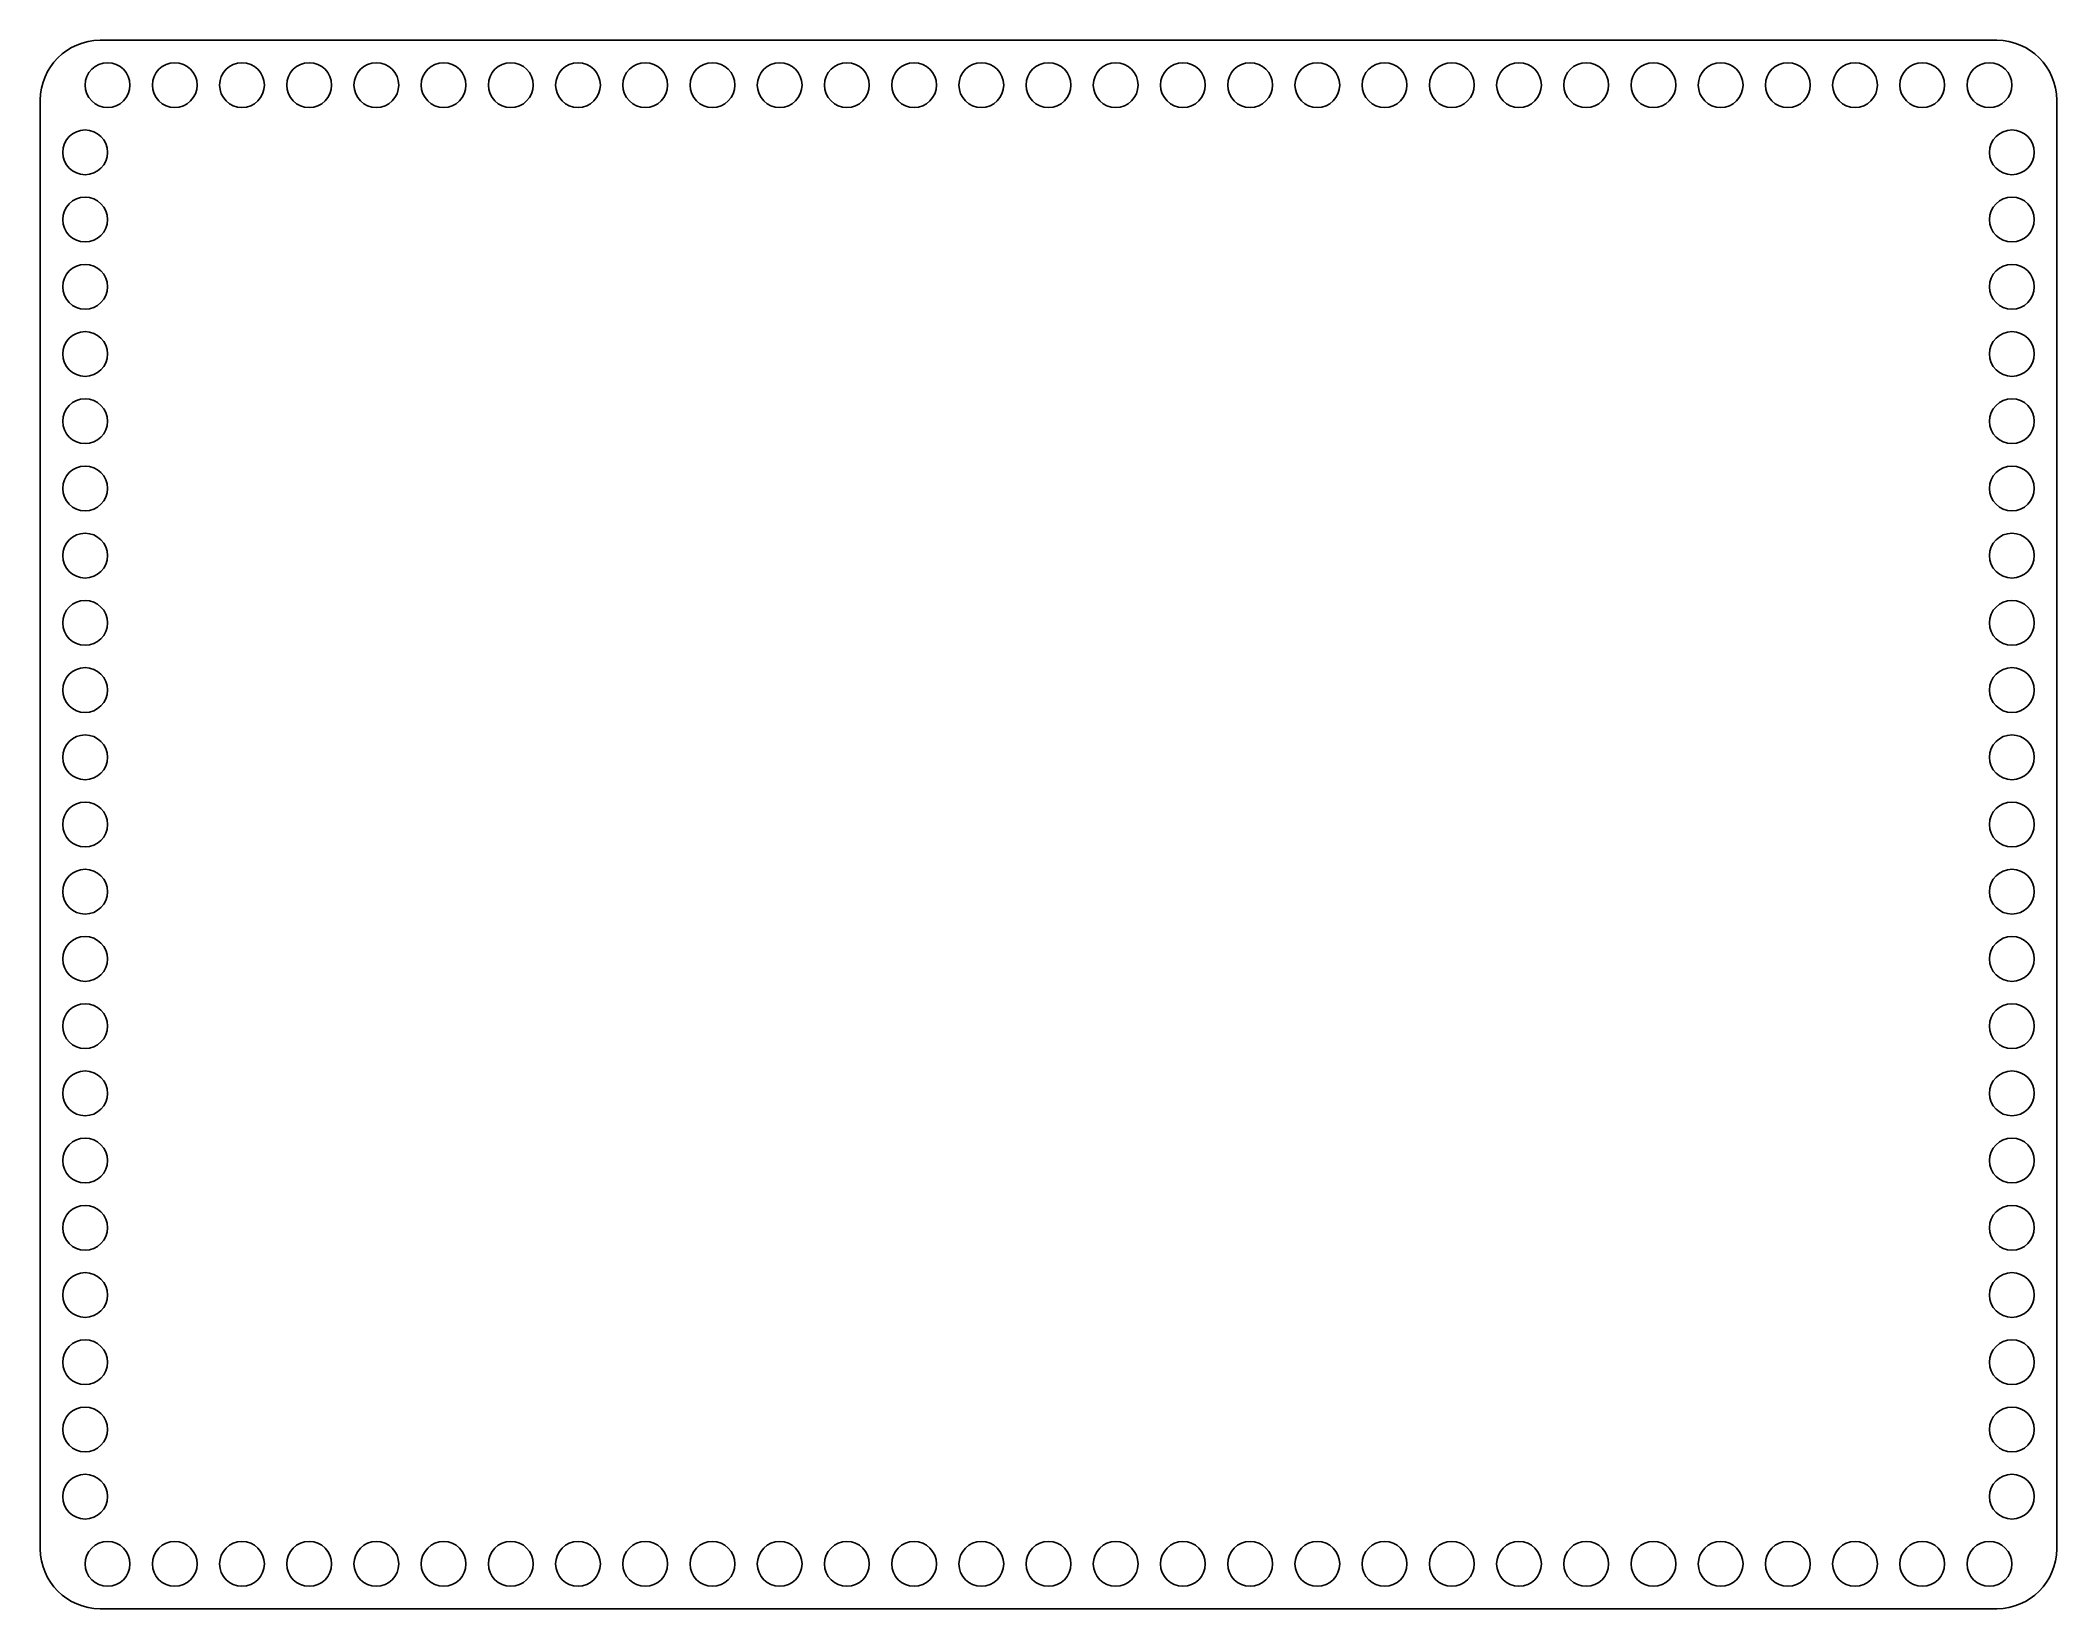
# Model space of a CAD drawing. Extents: x 1063 to 2339, y 355 to 1347.
import ezdxf

# ---------------------------------------------------------------- set-up
doc = ezdxf.new("R2010")
doc.units = 0
doc.layers.add('W0102_Printing_45X35', color=7, linetype='CONTINUOUS')

msp = doc.modelspace()

# ---------------------------------------------------------------- linework, layer by layer
at = {"layer": 'W0102_Printing_45X35', "color": 1}
for points in [[(1100.924272, 1347.271266), (2300.916242, 1347.271266)], [(1063.125273, 392.94429), (1063.125273, 1309.472267)], [(2338.715242, 1309.472267), (2338.715242, 392.94429)], [(2300.916242, 355.145291), (1100.924272, 355.145291)]]:
    msp.add_lwpolyline(points, dxfattribs=at)
for points in [[(1119.817872, 1318.924867)], [(1162.337471, 1318.924867)], [(1204.85727, 1318.924867)], [(1247.376969, 1318.924867)], [(1289.896568, 1318.924867)], [(1332.416267, 1318.924867)], [(1374.935966, 1318.924867)], [(1417.455665, 1318.924867)], [(1459.975264, 1318.924867)], [(1502.494962, 1318.924867)], [(1545.014761, 1318.924867)], [(1587.53436, 1318.924867)], [(1630.054059, 1318.924867)], [(1672.573658, 1318.924867)], [(1715.093457, 1318.924867)], [(1757.613156, 1318.924867)], [(1800.132755, 1318.924867)], [(1842.652454, 1318.924867)], [(1885.172153, 1318.924867)], [(1927.691852, 1318.924867)], [(1970.211451, 1318.924867)], [(2012.73115, 1318.924867)], [(2055.250949, 1318.924867)], [(2097.770448, 1318.924867)], [(2140.290246, 1318.924867)], [(2182.810045, 1318.924867)], [(2225.329544, 1318.924867)], [(2267.849343, 1318.924867)], [(2310.369042, 1318.924867)], [(1105.644472, 1276.405168)], [(2324.542142, 1276.405168)], [(1105.644472, 1233.885469)], [(2324.542142, 1233.885469)], [(1105.644472, 1191.36577)], [(2324.542142, 1191.36577)], [(1105.644472, 1148.846071)], [(2324.542142, 1148.846071)], [(1105.644472, 1106.326372)], [(2324.542142, 1106.326372)], [(1105.644472, 1063.806773)], [(2324.542142, 1063.806773)], [(1105.644472, 1021.286974)], [(2324.542142, 1021.286974)], [(1105.644472, 978.767376)], [(2324.542142, 978.767376)], [(1105.644472, 936.247677)], [(2324.542142, 936.247677)], [(1105.644472, 893.727978)], [(2324.542142, 893.727978)], [(1105.644472, 851.208279)], [(2324.542142, 851.208279)], [(1105.644472, 808.68868)], [(2324.542142, 808.68868)], [(1105.644472, 766.168881)], [(2324.542142, 766.168881)], [(1105.644472, 723.649282)], [(2324.542142, 723.649282)], [(1105.644472, 681.129583)], [(2324.542142, 681.129583)], [(1105.644472, 638.609884)], [(2324.542142, 638.609884)], [(1105.644472, 596.090185)], [(2324.542142, 596.090185)], [(1105.644472, 553.570586)], [(2324.542142, 553.570586)], [(1105.644472, 511.050787)], [(2324.542142, 511.050787)], [(1105.644472, 468.531188)], [(2324.542142, 468.531188)], [(1105.644472, 426.011489)], [(2324.542142, 426.011489)], [(1119.817872, 383.49179)], [(1162.337471, 383.49179)], [(1204.85727, 383.49179)], [(1247.376969, 383.49179)], [(1289.896568, 383.49179)], [(1332.416267, 383.49179)], [(1374.935966, 383.49179)], [(1417.455665, 383.49179)], [(1459.975264, 383.49179)], [(1502.494962, 383.49179)], [(1545.014761, 383.49179)], [(1587.53436, 383.49179)], [(1630.054059, 383.49179)], [(1672.573658, 383.49179)], [(1715.093457, 383.49179)], [(1757.613156, 383.49179)], [(1800.132755, 383.49179)], [(1842.652454, 383.49179)], [(1885.172153, 383.49179)], [(1927.691852, 383.49179)], [(1970.211451, 383.49179)], [(2012.73115, 383.49179)], [(2055.250949, 383.49179)], [(2097.770448, 383.49179)], [(2140.290246, 383.49179)], [(2182.810045, 383.49179)], [(2225.329544, 383.49179)], [(2267.849343, 383.49179)], [(2310.369042, 383.49179)], [(2300.916242, 355.145291)]]:
    msp.add_lwpolyline(points, close=True, dxfattribs=at)
for points in [[(1063.125273, 1309.472267), (1063.125273, 1330.348267), (1080.048273, 1347.271266), (1100.924272, 1347.271266)], [(2300.916242, 1347.271266), (2321.792242, 1347.271266), (2338.715242, 1330.348267), (2338.715242, 1309.472267)], [(1091.471873, 1318.924867), (1091.471873, 1326.752867), (1097.816873, 1333.097867), (1105.644872, 1333.097867)], [(1105.644872, 1333.097867), (1113.471872, 1333.097867), (1119.817872, 1326.752867), (1119.817872, 1318.924867)], [(1133.991472, 1318.924867), (1133.991472, 1326.752867), (1140.336471, 1333.097867), (1148.164471, 1333.097867)], [(1148.164471, 1333.097867), (1155.992471, 1333.097867), (1162.337471, 1326.752867), (1162.337471, 1318.924867)], [(1176.511271, 1318.924867), (1176.511271, 1326.752867), (1182.85627, 1333.097867), (1190.68427, 1333.097867)], [(1190.68427, 1333.097867), (1198.51127, 1333.097867), (1204.85727, 1326.752867), (1204.85727, 1318.924867)], [(1219.03097, 1318.924867), (1219.03097, 1326.752867), (1225.375969, 1333.097867), (1233.203969, 1333.097867)], [(1233.203969, 1333.097867), (1241.030969, 1333.097867), (1247.376969, 1326.752867), (1247.376969, 1318.924867)], [(1261.550568, 1318.924867), (1261.550568, 1326.752867), (1267.895568, 1333.097867), (1275.723568, 1333.097867)], [(1275.723568, 1333.097867), (1283.550568, 1333.097867), (1289.896568, 1326.752867), (1289.896568, 1318.924867)], [(1304.070267, 1318.924867), (1304.070267, 1326.752867), (1310.415267, 1333.097867), (1318.243267, 1333.097867)], [(1318.243267, 1333.097867), (1326.071267, 1333.097867), (1332.416267, 1326.752867), (1332.416267, 1318.924867)], [(1346.589966, 1318.924867), (1346.589966, 1326.752867), (1352.934966, 1333.097867), (1360.762966, 1333.097867)], [(1360.762966, 1333.097867), (1368.589966, 1333.097867), (1374.935966, 1326.752867), (1374.935966, 1318.924867)], [(1389.109665, 1318.924867), (1389.109665, 1326.752867), (1395.454665, 1333.097867), (1403.282665, 1333.097867)], [(1403.282665, 1333.097867), (1411.109665, 1333.097867), (1417.455665, 1326.752867), (1417.455665, 1318.924867)], [(1431.629264, 1318.924867), (1431.629264, 1326.752867), (1437.974264, 1333.097867), (1445.802264, 1333.097867)], [(1445.802264, 1333.097867), (1453.629264, 1333.097867), (1459.975264, 1326.752867), (1459.975264, 1318.924867)], [(1474.148963, 1318.924867), (1474.148963, 1326.752867), (1480.493963, 1333.097867), (1488.321963, 1333.097867)], [(1488.321963, 1333.097867), (1496.149963, 1333.097867), (1502.494962, 1326.752867), (1502.494962, 1318.924867)], [(1516.668762, 1318.924867), (1516.668762, 1326.752867), (1523.013762, 1333.097867), (1530.841762, 1333.097867)], [(1530.841762, 1333.097867), (1538.668762, 1333.097867), (1545.014761, 1326.752867), (1545.014761, 1318.924867)], [(1559.188361, 1318.924867), (1559.188361, 1326.752867), (1565.533361, 1333.097867), (1573.361361, 1333.097867)], [(1573.361361, 1333.097867), (1581.18836, 1333.097867), (1587.53436, 1326.752867), (1587.53436, 1318.924867)], [(1601.70806, 1318.924867), (1601.70806, 1326.752867), (1608.05306, 1333.097867), (1615.88106, 1333.097867)], [(1615.88106, 1333.097867), (1623.708059, 1333.097867), (1630.054059, 1326.752867), (1630.054059, 1318.924867)], [(1644.227659, 1318.924867), (1644.227659, 1326.752867), (1650.572659, 1333.097867), (1658.400659, 1333.097867)], [(1658.400659, 1333.097867), (1666.228658, 1333.097867), (1672.573658, 1326.752867), (1672.573658, 1318.924867)], [(1686.747458, 1318.924867), (1686.747458, 1326.752867), (1693.092458, 1333.097867), (1700.920457, 1333.097867)], [(1700.920457, 1333.097867), (1708.747457, 1333.097867), (1715.093457, 1326.752867), (1715.093457, 1318.924867)], [(1729.267157, 1318.924867), (1729.267157, 1326.752867), (1735.612157, 1333.097867), (1743.440156, 1333.097867)], [(1743.440156, 1333.097867), (1751.267156, 1333.097867), (1757.613156, 1326.752867), (1757.613156, 1318.924867)], [(1771.786756, 1318.924867), (1771.786756, 1326.752867), (1778.131756, 1333.097867), (1785.959755, 1333.097867)], [(1785.959755, 1333.097867), (1793.786755, 1333.097867), (1800.132755, 1326.752867), (1800.132755, 1318.924867)], [(1814.306455, 1318.924867), (1814.306455, 1326.752867), (1820.651454, 1333.097867), (1828.479454, 1333.097867)], [(1828.479454, 1333.097867), (1836.307454, 1333.097867), (1842.652454, 1326.752867), (1842.652454, 1318.924867)], [(1856.826154, 1318.924867), (1856.826154, 1326.752867), (1863.171153, 1333.097867), (1870.999153, 1333.097867)], [(1870.999153, 1333.097867), (1878.826153, 1333.097867), (1885.172153, 1326.752867), (1885.172153, 1318.924867)], [(1899.345853, 1318.924867), (1899.345853, 1326.752867), (1905.690852, 1333.097867), (1913.518852, 1333.097867)], [(1913.518852, 1333.097867), (1921.345852, 1333.097867), (1927.691852, 1326.752867), (1927.691852, 1318.924867)], [(1941.865451, 1318.924867), (1941.865451, 1326.752867), (1948.210451, 1333.097867), (1956.038451, 1333.097867)], [(1956.038451, 1333.097867), (1963.865451, 1333.097867), (1970.211451, 1326.752867), (1970.211451, 1318.924867)], [(1984.38515, 1318.924867), (1984.38515, 1326.752867), (1990.73015, 1333.097867), (1998.55815, 1333.097867)], [(1998.55815, 1333.097867), (2006.38615, 1333.097867), (2012.73115, 1326.752867), (2012.73115, 1318.924867)], [(2026.904949, 1318.924867), (2026.904949, 1326.752867), (2033.249949, 1333.097867), (2041.077949, 1333.097867)], [(2041.077949, 1333.097867), (2048.904949, 1333.097867), (2055.250949, 1326.752867), (2055.250949, 1318.924867)], [(2069.424448, 1318.924867), (2069.424448, 1326.752867), (2075.769448, 1333.097867), (2083.597448, 1333.097867)], [(2083.597448, 1333.097867), (2091.425448, 1333.097867), (2097.770448, 1326.752867), (2097.770448, 1318.924867)], [(2111.944247, 1318.924867), (2111.944247, 1326.752867), (2118.289247, 1333.097867), (2126.117247, 1333.097867)], [(2126.117247, 1333.097867), (2133.945247, 1333.097867), (2140.290246, 1326.752867), (2140.290246, 1318.924867)], [(2154.464046, 1318.924867), (2154.464046, 1326.752867), (2160.809046, 1333.097867), (2168.637046, 1333.097867)], [(2168.637046, 1333.097867), (2176.464046, 1333.097867), (2182.810045, 1326.752867), (2182.810045, 1318.924867)], [(2196.983545, 1318.924867), (2196.983545, 1326.752867), (2203.328545, 1333.097867), (2211.156545, 1333.097867)], [(2211.156545, 1333.097867), (2218.984545, 1333.097867), (2225.329544, 1326.752867), (2225.329544, 1318.924867)], [(2239.503344, 1318.924867), (2239.503344, 1326.752867), (2245.848344, 1333.097867), (2253.676344, 1333.097867)], [(2253.676344, 1333.097867), (2261.504343, 1333.097867), (2267.849343, 1326.752867), (2267.849343, 1318.924867)], [(2282.023043, 1318.924867), (2282.023043, 1326.752867), (2288.368043, 1333.097867), (2296.196043, 1333.097867)], [(2296.196043, 1333.097867), (2304.023042, 1333.097867), (2310.369042, 1326.752867), (2310.369042, 1318.924867)], [(1105.644872, 1304.751867), (1097.816873, 1304.751867), (1091.471873, 1311.096867), (1091.471873, 1318.924867)], [(1119.817872, 1318.924867), (1119.817872, 1311.096867), (1113.471872, 1304.751867), (1105.644872, 1304.751867)], [(1148.164471, 1304.751867), (1140.336471, 1304.751867), (1133.991472, 1311.096867), (1133.991472, 1318.924867)], [(1162.337471, 1318.924867), (1162.337471, 1311.096867), (1155.992471, 1304.751867), (1148.164471, 1304.751867)], [(1190.68427, 1304.751867), (1182.85627, 1304.751867), (1176.511271, 1311.096867), (1176.511271, 1318.924867)], [(1204.85727, 1318.924867), (1204.85727, 1311.096867), (1198.51127, 1304.751867), (1190.68427, 1304.751867)], [(1233.203969, 1304.751867), (1225.375969, 1304.751867), (1219.03097, 1311.096867), (1219.03097, 1318.924867)], [(1247.376969, 1318.924867), (1247.376969, 1311.096867), (1241.030969, 1304.751867), (1233.203969, 1304.751867)], [(1275.723568, 1304.751867), (1267.895568, 1304.751867), (1261.550568, 1311.096867), (1261.550568, 1318.924867)], [(1289.896568, 1318.924867), (1289.896568, 1311.096867), (1283.550568, 1304.751867), (1275.723568, 1304.751867)], [(1318.243267, 1304.751867), (1310.415267, 1304.751867), (1304.070267, 1311.096867), (1304.070267, 1318.924867)], [(1332.416267, 1318.924867), (1332.416267, 1311.096867), (1326.071267, 1304.751867), (1318.243267, 1304.751867)], [(1360.762966, 1304.751867), (1352.934966, 1304.751867), (1346.589966, 1311.096867), (1346.589966, 1318.924867)], [(1374.935966, 1318.924867), (1374.935966, 1311.096867), (1368.589966, 1304.751867), (1360.762966, 1304.751867)], [(1403.282665, 1304.751867), (1395.454665, 1304.751867), (1389.109665, 1311.096867), (1389.109665, 1318.924867)], [(1417.455665, 1318.924867), (1417.455665, 1311.096867), (1411.109665, 1304.751867), (1403.282665, 1304.751867)], [(1445.802264, 1304.751867), (1437.974264, 1304.751867), (1431.629264, 1311.096867), (1431.629264, 1318.924867)], [(1459.975264, 1318.924867), (1459.975264, 1311.096867), (1453.629264, 1304.751867), (1445.802264, 1304.751867)], [(1488.321963, 1304.751867), (1480.493963, 1304.751867), (1474.148963, 1311.096867), (1474.148963, 1318.924867)], [(1502.494962, 1318.924867), (1502.494962, 1311.096867), (1496.149963, 1304.751867), (1488.321963, 1304.751867)], [(1530.841762, 1304.751867), (1523.013762, 1304.751867), (1516.668762, 1311.096867), (1516.668762, 1318.924867)], [(1545.014761, 1318.924867), (1545.014761, 1311.096867), (1538.668762, 1304.751867), (1530.841762, 1304.751867)], [(1573.361361, 1304.751867), (1565.533361, 1304.751867), (1559.188361, 1311.096867), (1559.188361, 1318.924867)], [(1587.53436, 1318.924867), (1587.53436, 1311.096867), (1581.18836, 1304.751867), (1573.361361, 1304.751867)], [(1615.88106, 1304.751867), (1608.05306, 1304.751867), (1601.70806, 1311.096867), (1601.70806, 1318.924867)], [(1630.054059, 1318.924867), (1630.054059, 1311.096867), (1623.708059, 1304.751867), (1615.88106, 1304.751867)], [(1658.400659, 1304.751867), (1650.572659, 1304.751867), (1644.227659, 1311.096867), (1644.227659, 1318.924867)], [(1672.573658, 1318.924867), (1672.573658, 1311.096867), (1666.228658, 1304.751867), (1658.400659, 1304.751867)], [(1700.920457, 1304.751867), (1693.092458, 1304.751867), (1686.747458, 1311.096867), (1686.747458, 1318.924867)], [(1715.093457, 1318.924867), (1715.093457, 1311.096867), (1708.747457, 1304.751867), (1700.920457, 1304.751867)], [(1743.440156, 1304.751867), (1735.612157, 1304.751867), (1729.267157, 1311.096867), (1729.267157, 1318.924867)], [(1757.613156, 1318.924867), (1757.613156, 1311.096867), (1751.267156, 1304.751867), (1743.440156, 1304.751867)], [(1785.959755, 1304.751867), (1778.131756, 1304.751867), (1771.786756, 1311.096867), (1771.786756, 1318.924867)], [(1800.132755, 1318.924867), (1800.132755, 1311.096867), (1793.786755, 1304.751867), (1785.959755, 1304.751867)], [(1828.479454, 1304.751867), (1820.651454, 1304.751867), (1814.306455, 1311.096867), (1814.306455, 1318.924867)], [(1842.652454, 1318.924867), (1842.652454, 1311.096867), (1836.307454, 1304.751867), (1828.479454, 1304.751867)], [(1870.999153, 1304.751867), (1863.171153, 1304.751867), (1856.826154, 1311.096867), (1856.826154, 1318.924867)], [(1885.172153, 1318.924867), (1885.172153, 1311.096867), (1878.826153, 1304.751867), (1870.999153, 1304.751867)], [(1913.518852, 1304.751867), (1905.690852, 1304.751867), (1899.345853, 1311.096867), (1899.345853, 1318.924867)], [(1927.691852, 1318.924867), (1927.691852, 1311.096867), (1921.345852, 1304.751867), (1913.518852, 1304.751867)], [(1956.038451, 1304.751867), (1948.210451, 1304.751867), (1941.865451, 1311.096867), (1941.865451, 1318.924867)], [(1970.211451, 1318.924867), (1970.211451, 1311.096867), (1963.865451, 1304.751867), (1956.038451, 1304.751867)], [(1998.55815, 1304.751867), (1990.73015, 1304.751867), (1984.38515, 1311.096867), (1984.38515, 1318.924867)], [(2012.73115, 1318.924867), (2012.73115, 1311.096867), (2006.38615, 1304.751867), (1998.55815, 1304.751867)], [(2041.077949, 1304.751867), (2033.249949, 1304.751867), (2026.904949, 1311.096867), (2026.904949, 1318.924867)], [(2055.250949, 1318.924867), (2055.250949, 1311.096867), (2048.904949, 1304.751867), (2041.077949, 1304.751867)], [(2083.597448, 1304.751867), (2075.769448, 1304.751867), (2069.424448, 1311.096867), (2069.424448, 1318.924867)], [(2097.770448, 1318.924867), (2097.770448, 1311.096867), (2091.425448, 1304.751867), (2083.597448, 1304.751867)], [(2126.117247, 1304.751867), (2118.289247, 1304.751867), (2111.944247, 1311.096867), (2111.944247, 1318.924867)], [(2140.290246, 1318.924867), (2140.290246, 1311.096867), (2133.945247, 1304.751867), (2126.117247, 1304.751867)], [(2168.637046, 1304.751867), (2160.809046, 1304.751867), (2154.464046, 1311.096867), (2154.464046, 1318.924867)], [(2182.810045, 1318.924867), (2182.810045, 1311.096867), (2176.464046, 1304.751867), (2168.637046, 1304.751867)], [(2211.156545, 1304.751867), (2203.328545, 1304.751867), (2196.983545, 1311.096867), (2196.983545, 1318.924867)], [(2225.329544, 1318.924867), (2225.329544, 1311.096867), (2218.984545, 1304.751867), (2211.156545, 1304.751867)], [(2253.676344, 1304.751867), (2245.848344, 1304.751867), (2239.503344, 1311.096867), (2239.503344, 1318.924867)], [(2267.849343, 1318.924867), (2267.849343, 1311.096867), (2261.504343, 1304.751867), (2253.676344, 1304.751867)], [(2296.196043, 1304.751867), (2288.368043, 1304.751867), (2282.023043, 1311.096867), (2282.023043, 1318.924867)], [(2310.369042, 1318.924867), (2310.369042, 1311.096867), (2304.023042, 1304.751867), (2296.196043, 1304.751867)], [(1077.298473, 1276.405168), (1077.298473, 1284.233168), (1083.643473, 1290.578168), (1091.471473, 1290.578168)], [(1091.471473, 1290.578168), (1099.298473, 1290.578168), (1105.644472, 1284.233168), (1105.644472, 1276.405168)], [(2296.196143, 1276.405168), (2296.196143, 1284.233168), (2302.541142, 1290.578168), (2310.369142, 1290.578168)], [(2310.369142, 1290.578168), (2318.197142, 1290.578168), (2324.542142, 1284.233168), (2324.542142, 1276.405168)], [(1091.471473, 1262.232168), (1083.643473, 1262.232168), (1077.298473, 1268.577168), (1077.298473, 1276.405168)], [(1105.644472, 1276.405168), (1105.644472, 1268.577168), (1099.298473, 1262.232168), (1091.471473, 1262.232168)], [(2310.369142, 1262.232168), (2302.541142, 1262.232168), (2296.196143, 1268.577168), (2296.196143, 1276.405168)], [(2324.542142, 1276.405168), (2324.542142, 1268.577168), (2318.197142, 1262.232168), (2310.369142, 1262.232168)], [(1077.298473, 1233.885469), (1077.298473, 1241.713469), (1083.643473, 1248.058469), (1091.471473, 1248.058469)], [(1091.471473, 1248.058469), (1099.298473, 1248.058469), (1105.644472, 1241.713469), (1105.644472, 1233.885469)], [(2296.196143, 1233.885469), (2296.196143, 1241.713469), (2302.541142, 1248.058469), (2310.369142, 1248.058469)], [(2310.369142, 1248.058469), (2318.197142, 1248.058469), (2324.542142, 1241.713469), (2324.542142, 1233.885469)], [(1091.471473, 1219.71247), (1083.643473, 1219.71247), (1077.298473, 1226.057469), (1077.298473, 1233.885469)], [(1105.644472, 1233.885469), (1105.644472, 1226.057469), (1099.298473, 1219.71247), (1091.471473, 1219.71247)], [(2310.369142, 1219.71247), (2302.541142, 1219.71247), (2296.196143, 1226.057469), (2296.196143, 1233.885469)], [(2324.542142, 1233.885469), (2324.542142, 1226.057469), (2318.197142, 1219.71247), (2310.369142, 1219.71247)], [(1077.298473, 1191.36577), (1077.298473, 1199.19377), (1083.643473, 1205.53877), (1091.471473, 1205.53877)], [(1091.471473, 1205.53877), (1099.298473, 1205.53877), (1105.644472, 1199.19377), (1105.644472, 1191.36577)], [(2296.196143, 1191.36577), (2296.196143, 1199.19377), (2302.541142, 1205.53877), (2310.369142, 1205.53877)], [(2310.369142, 1205.53877), (2318.197142, 1205.53877), (2324.542142, 1199.19377), (2324.542142, 1191.36577)], [(1091.471473, 1177.192771), (1083.643473, 1177.192771), (1077.298473, 1183.53777), (1077.298473, 1191.36577)], [(1105.644472, 1191.36577), (1105.644472, 1183.53777), (1099.298473, 1177.192771), (1091.471473, 1177.192771)], [(2310.369142, 1177.192771), (2302.541142, 1177.192771), (2296.196143, 1183.53777), (2296.196143, 1191.36577)], [(2324.542142, 1191.36577), (2324.542142, 1183.53777), (2318.197142, 1177.192771), (2310.369142, 1177.192771)], [(1077.298473, 1148.846071), (1077.298473, 1156.674071), (1083.643473, 1163.019071), (1091.471473, 1163.019071)], [(1091.471473, 1163.019071), (1099.298473, 1163.019071), (1105.644472, 1156.674071), (1105.644472, 1148.846071)], [(2296.196143, 1148.846071), (2296.196143, 1156.674071), (2302.541142, 1163.019071), (2310.369142, 1163.019071)], [(2310.369142, 1163.019071), (2318.197142, 1163.019071), (2324.542142, 1156.674071), (2324.542142, 1148.846071)], [(1091.471473, 1134.673072), (1083.643473, 1134.673072), (1077.298473, 1141.018071), (1077.298473, 1148.846071)], [(1105.644472, 1148.846071), (1105.644472, 1141.018071), (1099.298473, 1134.673072), (1091.471473, 1134.673072)], [(2310.369142, 1134.673072), (2302.541142, 1134.673072), (2296.196143, 1141.018071), (2296.196143, 1148.846071)], [(2324.542142, 1148.846071), (2324.542142, 1141.018071), (2318.197142, 1134.673072), (2310.369142, 1134.673072)], [(1077.298473, 1106.326372), (1077.298473, 1114.154372), (1083.643473, 1120.499372), (1091.471473, 1120.499372)], [(1091.471473, 1120.499372), (1099.298473, 1120.499372), (1105.644472, 1114.154372), (1105.644472, 1106.326372)], [(2296.196143, 1106.326372), (2296.196143, 1114.154372), (2302.541142, 1120.499372), (2310.369142, 1120.499372)], [(2310.369142, 1120.499372), (2318.197142, 1120.499372), (2324.542142, 1114.154372), (2324.542142, 1106.326372)], [(1091.471473, 1092.153373), (1083.643473, 1092.153373), (1077.298473, 1098.498373), (1077.298473, 1106.326372)], [(1105.644472, 1106.326372), (1105.644472, 1098.498373), (1099.298473, 1092.153373), (1091.471473, 1092.153373)], [(2310.369142, 1092.153373), (2302.541142, 1092.153373), (2296.196143, 1098.498373), (2296.196143, 1106.326372)], [(2324.542142, 1106.326372), (2324.542142, 1098.498373), (2318.197142, 1092.153373), (2310.369142, 1092.153373)], [(1077.298473, 1063.806773), (1077.298473, 1071.634773), (1083.643473, 1077.979773), (1091.471473, 1077.979773)], [(1091.471473, 1077.979773), (1099.298473, 1077.979773), (1105.644472, 1071.634773), (1105.644472, 1063.806773)], [(2296.196143, 1063.806773), (2296.196143, 1071.634773), (2302.541142, 1077.979773), (2310.369142, 1077.979773)], [(2310.369142, 1077.979773), (2318.197142, 1077.979773), (2324.542142, 1071.634773), (2324.542142, 1063.806773)], [(1091.471473, 1049.633774), (1083.643473, 1049.633774), (1077.298473, 1055.978774), (1077.298473, 1063.806773)], [(1105.644472, 1063.806773), (1105.644472, 1055.978774), (1099.298473, 1049.633774), (1091.471473, 1049.633774)], [(2310.369142, 1049.633774), (2302.541142, 1049.633774), (2296.196143, 1055.978774), (2296.196143, 1063.806773)], [(2324.542142, 1063.806773), (2324.542142, 1055.978774), (2318.197142, 1049.633774), (2310.369142, 1049.633774)], [(1077.298473, 1021.286974), (1077.298473, 1029.114974), (1083.643473, 1035.459974), (1091.471473, 1035.459974)], [(1091.471473, 1035.459974), (1099.298473, 1035.459974), (1105.644472, 1029.114974), (1105.644472, 1021.286974)], [(2296.196143, 1021.286974), (2296.196143, 1029.114974), (2302.541142, 1035.459974), (2310.369142, 1035.459974)], [(2310.369142, 1035.459974), (2318.197142, 1035.459974), (2324.542142, 1029.114974), (2324.542142, 1021.286974)], [(1091.471473, 1007.113975), (1083.643473, 1007.113975), (1077.298473, 1013.458975), (1077.298473, 1021.286974)], [(1105.644472, 1021.286974), (1105.644472, 1013.458975), (1099.298473, 1007.113975), (1091.471473, 1007.113975)], [(2310.369142, 1007.113975), (2302.541142, 1007.113975), (2296.196143, 1013.458975), (2296.196143, 1021.286974)], [(2324.542142, 1021.286974), (2324.542142, 1013.458975), (2318.197142, 1007.113975), (2310.369142, 1007.113975)], [(1077.298473, 978.767376), (1077.298473, 986.595375), (1083.643473, 992.940375), (1091.471473, 992.940375)], [(1091.471473, 992.940375), (1099.298473, 992.940375), (1105.644472, 986.595375), (1105.644472, 978.767376)], [(2296.196143, 978.767376), (2296.196143, 986.595375), (2302.541142, 992.940375), (2310.369142, 992.940375)], [(2310.369142, 992.940375), (2318.197142, 992.940375), (2324.542142, 986.595375), (2324.542142, 978.767376)], [(1091.471473, 964.594376), (1083.643473, 964.594376), (1077.298473, 970.939376), (1077.298473, 978.767376)], [(1105.644472, 978.767376), (1105.644472, 970.939376), (1099.298473, 964.594376), (1091.471473, 964.594376)], [(2310.369142, 964.594376), (2302.541142, 964.594376), (2296.196143, 970.939376), (2296.196143, 978.767376)], [(2324.542142, 978.767376), (2324.542142, 970.939376), (2318.197142, 964.594376), (2310.369142, 964.594376)], [(1077.298473, 936.247677), (1077.298473, 944.075676), (1083.643473, 950.420676), (1091.471473, 950.420676)], [(1091.471473, 950.420676), (1099.298473, 950.420676), (1105.644472, 944.075676), (1105.644472, 936.247677)], [(2296.196143, 936.247677), (2296.196143, 944.075676), (2302.541142, 950.420676), (2310.369142, 950.420676)], [(2310.369142, 950.420676), (2318.197142, 950.420676), (2324.542142, 944.075676), (2324.542142, 936.247677)], [(1091.471473, 922.074677), (1083.643473, 922.074677), (1077.298473, 928.419677), (1077.298473, 936.247677)], [(1105.644472, 936.247677), (1105.644472, 928.419677), (1099.298473, 922.074677), (1091.471473, 922.074677)], [(2310.369142, 922.074677), (2302.541142, 922.074677), (2296.196143, 928.419677), (2296.196143, 936.247677)], [(2324.542142, 936.247677), (2324.542142, 928.419677), (2318.197142, 922.074677), (2310.369142, 922.074677)], [(1077.298473, 893.727978), (1077.298473, 901.555977), (1083.643473, 907.900977), (1091.471473, 907.900977)], [(1091.471473, 907.900977), (1099.298473, 907.900977), (1105.644472, 901.555977), (1105.644472, 893.727978)], [(2296.196143, 893.727978), (2296.196143, 901.555977), (2302.541142, 907.900977), (2310.369142, 907.900977)], [(2310.369142, 907.900977), (2318.197142, 907.900977), (2324.542142, 901.555977), (2324.542142, 893.727978)], [(1091.471473, 879.554978), (1083.643473, 879.554978), (1077.298473, 885.899978), (1077.298473, 893.727978)], [(1105.644472, 893.727978), (1105.644472, 885.899978), (1099.298473, 879.554978), (1091.471473, 879.554978)], [(2310.369142, 879.554978), (2302.541142, 879.554978), (2296.196143, 885.899978), (2296.196143, 893.727978)], [(2324.542142, 893.727978), (2324.542142, 885.899978), (2318.197142, 879.554978), (2310.369142, 879.554978)], [(1077.298473, 851.208279), (1077.298473, 859.036279), (1083.643473, 865.381278), (1091.471473, 865.381278)], [(1091.471473, 865.381278), (1099.298473, 865.381278), (1105.644472, 859.036279), (1105.644472, 851.208279)], [(2296.196143, 851.208279), (2296.196143, 859.036279), (2302.541142, 865.381278), (2310.369142, 865.381278)], [(2310.369142, 865.381278), (2318.197142, 865.381278), (2324.542142, 859.036279), (2324.542142, 851.208279)], [(1091.471473, 837.035279), (1083.643473, 837.035279), (1077.298473, 843.380279), (1077.298473, 851.208279)], [(1105.644472, 851.208279), (1105.644472, 843.380279), (1099.298473, 837.035279), (1091.471473, 837.035279)], [(2310.369142, 837.035279), (2302.541142, 837.035279), (2296.196143, 843.380279), (2296.196143, 851.208279)], [(2324.542142, 851.208279), (2324.542142, 843.380279), (2318.197142, 837.035279), (2310.369142, 837.035279)], [(1077.298473, 808.68868), (1077.298473, 816.51668), (1083.643473, 822.861679), (1091.471473, 822.861679)], [(1091.471473, 822.861679), (1099.298473, 822.861679), (1105.644472, 816.51668), (1105.644472, 808.68868)], [(2296.196143, 808.68868), (2296.196143, 816.51668), (2302.541142, 822.861679), (2310.369142, 822.861679)], [(2310.369142, 822.861679), (2318.197142, 822.861679), (2324.542142, 816.51668), (2324.542142, 808.68868)], [(1091.471473, 794.51568), (1083.643473, 794.51568), (1077.298473, 800.86068), (1077.298473, 808.68868)], [(1105.644472, 808.68868), (1105.644472, 800.86068), (1099.298473, 794.51568), (1091.471473, 794.51568)], [(2310.369142, 794.51568), (2302.541142, 794.51568), (2296.196143, 800.86068), (2296.196143, 808.68868)], [(2324.542142, 808.68868), (2324.542142, 800.86068), (2318.197142, 794.51568), (2310.369142, 794.51568)], [(1077.298473, 766.168881), (1077.298473, 773.996881), (1083.643473, 780.34188), (1091.471473, 780.34188)], [(1091.471473, 780.34188), (1099.298473, 780.34188), (1105.644472, 773.996881), (1105.644472, 766.168881)], [(2296.196143, 766.168881), (2296.196143, 773.996881), (2302.541142, 780.34188), (2310.369142, 780.34188)], [(2310.369142, 780.34188), (2318.197142, 780.34188), (2324.542142, 773.996881), (2324.542142, 766.168881)], [(1091.471473, 751.995881), (1083.643473, 751.995881), (1077.298473, 758.340881), (1077.298473, 766.168881)], [(1105.644472, 766.168881), (1105.644472, 758.340881), (1099.298473, 751.995881), (1091.471473, 751.995881)], [(2310.369142, 751.995881), (2302.541142, 751.995881), (2296.196143, 758.340881), (2296.196143, 766.168881)], [(2324.542142, 766.168881), (2324.542142, 758.340881), (2318.197142, 751.995881), (2310.369142, 751.995881)], [(1077.298473, 723.649282), (1077.298473, 731.477282), (1083.643473, 737.822282), (1091.471473, 737.822282)], [(1091.471473, 737.822282), (1099.298473, 737.822282), (1105.644472, 731.477282), (1105.644472, 723.649282)], [(2296.196143, 723.649282), (2296.196143, 731.477282), (2302.541142, 737.822282), (2310.369142, 737.822282)], [(2310.369142, 737.822282), (2318.197142, 737.822282), (2324.542142, 731.477282), (2324.542142, 723.649282)], [(1091.471473, 709.476282), (1083.643473, 709.476282), (1077.298473, 715.821282), (1077.298473, 723.649282)], [(1105.644472, 723.649282), (1105.644472, 715.821282), (1099.298473, 709.476282), (1091.471473, 709.476282)], [(2310.369142, 709.476282), (2302.541142, 709.476282), (2296.196143, 715.821282), (2296.196143, 723.649282)], [(2324.542142, 723.649282), (2324.542142, 715.821282), (2318.197142, 709.476282), (2310.369142, 709.476282)], [(1077.298473, 681.129583), (1077.298473, 688.957583), (1083.643473, 695.302583), (1091.471473, 695.302583)], [(1091.471473, 695.302583), (1099.298473, 695.302583), (1105.644472, 688.957583), (1105.644472, 681.129583)], [(2296.196143, 681.129583), (2296.196143, 688.957583), (2302.541142, 695.302583), (2310.369142, 695.302583)], [(2310.369142, 695.302583), (2318.197142, 695.302583), (2324.542142, 688.957583), (2324.542142, 681.129583)], [(1091.471473, 666.956583), (1083.643473, 666.956583), (1077.298473, 673.301583), (1077.298473, 681.129583)], [(1105.644472, 681.129583), (1105.644472, 673.301583), (1099.298473, 666.956583), (1091.471473, 666.956583)], [(2310.369142, 666.956583), (2302.541142, 666.956583), (2296.196143, 673.301583), (2296.196143, 681.129583)], [(2324.542142, 681.129583), (2324.542142, 673.301583), (2318.197142, 666.956583), (2310.369142, 666.956583)], [(1077.298473, 638.609884), (1077.298473, 646.437884), (1083.643473, 652.782884), (1091.471473, 652.782884)], [(1091.471473, 652.782884), (1099.298473, 652.782884), (1105.644472, 646.437884), (1105.644472, 638.609884)], [(2296.196143, 638.609884), (2296.196143, 646.437884), (2302.541142, 652.782884), (2310.369142, 652.782884)], [(2310.369142, 652.782884), (2318.197142, 652.782884), (2324.542142, 646.437884), (2324.542142, 638.609884)], [(1091.471473, 624.436884), (1083.643473, 624.436884), (1077.298473, 630.781884), (1077.298473, 638.609884)], [(1105.644472, 638.609884), (1105.644472, 630.781884), (1099.298473, 624.436884), (1091.471473, 624.436884)], [(2310.369142, 624.436884), (2302.541142, 624.436884), (2296.196143, 630.781884), (2296.196143, 638.609884)], [(2324.542142, 638.609884), (2324.542142, 630.781884), (2318.197142, 624.436884), (2310.369142, 624.436884)], [(1077.298473, 596.090185), (1077.298473, 603.918185), (1083.643473, 610.263185), (1091.471473, 610.263185)], [(1091.471473, 610.263185), (1099.298473, 610.263185), (1105.644472, 603.918185), (1105.644472, 596.090185)], [(2296.196143, 596.090185), (2296.196143, 603.918185), (2302.541142, 610.263185), (2310.369142, 610.263185)], [(2310.369142, 610.263185), (2318.197142, 610.263185), (2324.542142, 603.918185), (2324.542142, 596.090185)], [(1091.471473, 581.917185), (1083.643473, 581.917185), (1077.298473, 588.262185), (1077.298473, 596.090185)], [(1105.644472, 596.090185), (1105.644472, 588.262185), (1099.298473, 581.917185), (1091.471473, 581.917185)], [(2310.369142, 581.917185), (2302.541142, 581.917185), (2296.196143, 588.262185), (2296.196143, 596.090185)], [(2324.542142, 596.090185), (2324.542142, 588.262185), (2318.197142, 581.917185), (2310.369142, 581.917185)], [(1077.298473, 553.570586), (1077.298473, 561.398586), (1083.643473, 567.743586), (1091.471473, 567.743586)], [(1091.471473, 567.743586), (1099.298473, 567.743586), (1105.644472, 561.398586), (1105.644472, 553.570586)], [(2296.196143, 553.570586), (2296.196143, 561.398586), (2302.541142, 567.743586), (2310.369142, 567.743586)], [(2310.369142, 567.743586), (2318.197142, 567.743586), (2324.542142, 561.398586), (2324.542142, 553.570586)], [(1091.471473, 539.397587), (1083.643473, 539.397587), (1077.298473, 545.742586), (1077.298473, 553.570586)], [(1105.644472, 553.570586), (1105.644472, 545.742586), (1099.298473, 539.397587), (1091.471473, 539.397587)], [(2310.369142, 539.397587), (2302.541142, 539.397587), (2296.196143, 545.742586), (2296.196143, 553.570586)], [(2324.542142, 553.570586), (2324.542142, 545.742586), (2318.197142, 539.397587), (2310.369142, 539.397587)], [(1077.298473, 511.050787), (1077.298473, 518.878787), (1083.643473, 525.223787), (1091.471473, 525.223787)], [(1091.471473, 525.223787), (1099.298473, 525.223787), (1105.644472, 518.878787), (1105.644472, 511.050787)], [(2296.196143, 511.050787), (2296.196143, 518.878787), (2302.541142, 525.223787), (2310.369142, 525.223787)], [(2310.369142, 525.223787), (2318.197142, 525.223787), (2324.542142, 518.878787), (2324.542142, 511.050787)], [(1091.471473, 496.877788), (1083.643473, 496.877788), (1077.298473, 503.222787), (1077.298473, 511.050787)], [(1105.644472, 511.050787), (1105.644472, 503.222787), (1099.298473, 496.877788), (1091.471473, 496.877788)], [(2310.369142, 496.877788), (2302.541142, 496.877788), (2296.196143, 503.222787), (2296.196143, 511.050787)], [(2324.542142, 511.050787), (2324.542142, 503.222787), (2318.197142, 496.877788), (2310.369142, 496.877788)], [(1077.298473, 468.531188), (1077.298473, 476.359188), (1083.643473, 482.704188), (1091.471473, 482.704188)], [(1091.471473, 482.704188), (1099.298473, 482.704188), (1105.644472, 476.359188), (1105.644472, 468.531188)], [(2296.196143, 468.531188), (2296.196143, 476.359188), (2302.541142, 482.704188), (2310.369142, 482.704188)], [(2310.369142, 482.704188), (2318.197142, 482.704188), (2324.542142, 476.359188), (2324.542142, 468.531188)], [(1091.471473, 454.358189), (1083.643473, 454.358189), (1077.298473, 460.703188), (1077.298473, 468.531188)], [(1105.644472, 468.531188), (1105.644472, 460.703188), (1099.298473, 454.358189), (1091.471473, 454.358189)], [(2310.369142, 454.358189), (2302.541142, 454.358189), (2296.196143, 460.703188), (2296.196143, 468.531188)], [(2324.542142, 468.531188), (2324.542142, 460.703188), (2318.197142, 454.358189), (2310.369142, 454.358189)], [(1077.298473, 426.011489), (1077.298473, 433.839489), (1083.643473, 440.184489), (1091.471473, 440.184489)], [(1091.471473, 440.184489), (1099.298473, 440.184489), (1105.644472, 433.839489), (1105.644472, 426.011489)], [(2296.196143, 426.011489), (2296.196143, 433.839489), (2302.541142, 440.184489), (2310.369142, 440.184489)], [(2310.369142, 440.184489), (2318.197142, 440.184489), (2324.542142, 433.839489), (2324.542142, 426.011489)], [(1091.471473, 411.83849), (1083.643473, 411.83849), (1077.298473, 418.18349), (1077.298473, 426.011489)], [(1105.644472, 426.011489), (1105.644472, 418.18349), (1099.298473, 411.83849), (1091.471473, 411.83849)], [(2310.369142, 411.83849), (2302.541142, 411.83849), (2296.196143, 418.18349), (2296.196143, 426.011489)], [(2324.542142, 426.011489), (2324.542142, 418.18349), (2318.197142, 411.83849), (2310.369142, 411.83849)], [(1091.471873, 383.49179), (1091.471873, 391.31979), (1097.816873, 397.66479), (1105.644872, 397.66479)], [(1105.644872, 397.66479), (1113.471872, 397.66479), (1119.817872, 391.31979), (1119.817872, 383.49179)], [(1133.991472, 383.49179), (1133.991472, 391.31979), (1140.336471, 397.66479), (1148.164471, 397.66479)], [(1148.164471, 397.66479), (1155.992471, 397.66479), (1162.337471, 391.31979), (1162.337471, 383.49179)], [(1176.511271, 383.49179), (1176.511271, 391.31979), (1182.85627, 397.66479), (1190.68427, 397.66479)], [(1190.68427, 397.66479), (1198.51127, 397.66479), (1204.85727, 391.31979), (1204.85727, 383.49179)], [(1219.03097, 383.49179), (1219.03097, 391.31979), (1225.375969, 397.66479), (1233.203969, 397.66479)], [(1233.203969, 397.66479), (1241.030969, 397.66479), (1247.376969, 391.31979), (1247.376969, 383.49179)], [(1261.550568, 383.49179), (1261.550568, 391.31979), (1267.895568, 397.66479), (1275.723568, 397.66479)], [(1275.723568, 397.66479), (1283.550568, 397.66479), (1289.896568, 391.31979), (1289.896568, 383.49179)], [(1304.070267, 383.49179), (1304.070267, 391.31979), (1310.415267, 397.66479), (1318.243267, 397.66479)], [(1318.243267, 397.66479), (1326.071267, 397.66479), (1332.416267, 391.31979), (1332.416267, 383.49179)], [(1346.589966, 383.49179), (1346.589966, 391.31979), (1352.934966, 397.66479), (1360.762966, 397.66479)], [(1360.762966, 397.66479), (1368.589966, 397.66479), (1374.935966, 391.31979), (1374.935966, 383.49179)], [(1389.109665, 383.49179), (1389.109665, 391.31979), (1395.454665, 397.66479), (1403.282665, 397.66479)], [(1403.282665, 397.66479), (1411.109665, 397.66479), (1417.455665, 391.31979), (1417.455665, 383.49179)], [(1431.629264, 383.49179), (1431.629264, 391.31979), (1437.974264, 397.66479), (1445.802264, 397.66479)], [(1445.802264, 397.66479), (1453.629264, 397.66479), (1459.975264, 391.31979), (1459.975264, 383.49179)], [(1474.148963, 383.49179), (1474.148963, 391.31979), (1480.493963, 397.66479), (1488.321963, 397.66479)], [(1488.321963, 397.66479), (1496.149963, 397.66479), (1502.494962, 391.31979), (1502.494962, 383.49179)], [(1516.668762, 383.49179), (1516.668762, 391.31979), (1523.013762, 397.66479), (1530.841762, 397.66479)], [(1530.841762, 397.66479), (1538.668762, 397.66479), (1545.014761, 391.31979), (1545.014761, 383.49179)], [(1559.188361, 383.49179), (1559.188361, 391.31979), (1565.533361, 397.66479), (1573.361361, 397.66479)], [(1573.361361, 397.66479), (1581.18836, 397.66479), (1587.53436, 391.31979), (1587.53436, 383.49179)], [(1601.70806, 383.49179), (1601.70806, 391.31979), (1608.05306, 397.66479), (1615.88106, 397.66479)], [(1615.88106, 397.66479), (1623.708059, 397.66479), (1630.054059, 391.31979), (1630.054059, 383.49179)], [(1644.227659, 383.49179), (1644.227659, 391.31979), (1650.572659, 397.66479), (1658.400659, 397.66479)], [(1658.400659, 397.66479), (1666.228658, 397.66479), (1672.573658, 391.31979), (1672.573658, 383.49179)], [(1686.747458, 383.49179), (1686.747458, 391.31979), (1693.092458, 397.66479), (1700.920457, 397.66479)], [(1700.920457, 397.66479), (1708.747457, 397.66479), (1715.093457, 391.31979), (1715.093457, 383.49179)], [(1729.267157, 383.49179), (1729.267157, 391.31979), (1735.612157, 397.66479), (1743.440156, 397.66479)], [(1743.440156, 397.66479), (1751.267156, 397.66479), (1757.613156, 391.31979), (1757.613156, 383.49179)], [(1771.786756, 383.49179), (1771.786756, 391.31979), (1778.131756, 397.66479), (1785.959755, 397.66479)], [(1785.959755, 397.66479), (1793.786755, 397.66479), (1800.132755, 391.31979), (1800.132755, 383.49179)], [(1814.306455, 383.49179), (1814.306455, 391.31979), (1820.651454, 397.66479), (1828.479454, 397.66479)], [(1828.479454, 397.66479), (1836.307454, 397.66479), (1842.652454, 391.31979), (1842.652454, 383.49179)], [(1856.826154, 383.49179), (1856.826154, 391.31979), (1863.171153, 397.66479), (1870.999153, 397.66479)], [(1870.999153, 397.66479), (1878.826153, 397.66479), (1885.172153, 391.31979), (1885.172153, 383.49179)], [(1899.345853, 383.49179), (1899.345853, 391.31979), (1905.690852, 397.66479), (1913.518852, 397.66479)], [(1913.518852, 397.66479), (1921.345852, 397.66479), (1927.691852, 391.31979), (1927.691852, 383.49179)], [(1941.865451, 383.49179), (1941.865451, 391.31979), (1948.210451, 397.66479), (1956.038451, 397.66479)], [(1956.038451, 397.66479), (1963.865451, 397.66479), (1970.211451, 391.31979), (1970.211451, 383.49179)], [(1984.38515, 383.49179), (1984.38515, 391.31979), (1990.73015, 397.66479), (1998.55815, 397.66479)], [(1998.55815, 397.66479), (2006.38615, 397.66479), (2012.73115, 391.31979), (2012.73115, 383.49179)], [(2026.904949, 383.49179), (2026.904949, 391.31979), (2033.249949, 397.66479), (2041.077949, 397.66479)], [(2041.077949, 397.66479), (2048.904949, 397.66479), (2055.250949, 391.31979), (2055.250949, 383.49179)], [(2069.424448, 383.49179), (2069.424448, 391.31979), (2075.769448, 397.66479), (2083.597448, 397.66479)], [(2083.597448, 397.66479), (2091.425448, 397.66479), (2097.770448, 391.31979), (2097.770448, 383.49179)], [(2111.944247, 383.49179), (2111.944247, 391.31979), (2118.289247, 397.66479), (2126.117247, 397.66479)], [(2126.117247, 397.66479), (2133.945247, 397.66479), (2140.290246, 391.31979), (2140.290246, 383.49179)], [(2154.464046, 383.49179), (2154.464046, 391.31979), (2160.809046, 397.66479), (2168.637046, 397.66479)], [(2168.637046, 397.66479), (2176.464046, 397.66479), (2182.810045, 391.31979), (2182.810045, 383.49179)], [(2196.983545, 383.49179), (2196.983545, 391.31979), (2203.328545, 397.66479), (2211.156545, 397.66479)], [(2211.156545, 397.66479), (2218.984545, 397.66479), (2225.329544, 391.31979), (2225.329544, 383.49179)], [(2239.503344, 383.49179), (2239.503344, 391.31979), (2245.848344, 397.66479), (2253.676344, 397.66479)], [(2253.676344, 397.66479), (2261.504343, 397.66479), (2267.849343, 391.31979), (2267.849343, 383.49179)], [(2282.023043, 383.49179), (2282.023043, 391.31979), (2288.368043, 397.66479), (2296.196043, 397.66479)], [(2296.196043, 397.66479), (2304.023042, 397.66479), (2310.369042, 391.31979), (2310.369042, 383.49179)], [(1100.924272, 355.145291), (1080.048273, 355.145291), (1063.125273, 372.068291), (1063.125273, 392.94429)], [(1105.644872, 369.318791), (1097.816873, 369.318791), (1091.471873, 375.663791), (1091.471873, 383.49179)], [(1119.817872, 383.49179), (1119.817872, 375.663791), (1113.471872, 369.318791), (1105.644872, 369.318791)], [(1148.164471, 369.318791), (1140.336471, 369.318791), (1133.991472, 375.663791), (1133.991472, 383.49179)], [(1162.337471, 383.49179), (1162.337471, 375.663791), (1155.992471, 369.318791), (1148.164471, 369.318791)], [(1190.68427, 369.318791), (1182.85627, 369.318791), (1176.511271, 375.663791), (1176.511271, 383.49179)], [(1204.85727, 383.49179), (1204.85727, 375.663791), (1198.51127, 369.318791), (1190.68427, 369.318791)], [(1233.203969, 369.318791), (1225.375969, 369.318791), (1219.03097, 375.663791), (1219.03097, 383.49179)], [(1247.376969, 383.49179), (1247.376969, 375.663791), (1241.030969, 369.318791), (1233.203969, 369.318791)], [(1275.723568, 369.318791), (1267.895568, 369.318791), (1261.550568, 375.663791), (1261.550568, 383.49179)], [(1289.896568, 383.49179), (1289.896568, 375.663791), (1283.550568, 369.318791), (1275.723568, 369.318791)], [(1318.243267, 369.318791), (1310.415267, 369.318791), (1304.070267, 375.663791), (1304.070267, 383.49179)], [(1332.416267, 383.49179), (1332.416267, 375.663791), (1326.071267, 369.318791), (1318.243267, 369.318791)], [(1360.762966, 369.318791), (1352.934966, 369.318791), (1346.589966, 375.663791), (1346.589966, 383.49179)], [(1374.935966, 383.49179), (1374.935966, 375.663791), (1368.589966, 369.318791), (1360.762966, 369.318791)], [(1403.282665, 369.318791), (1395.454665, 369.318791), (1389.109665, 375.663791), (1389.109665, 383.49179)], [(1417.455665, 383.49179), (1417.455665, 375.663791), (1411.109665, 369.318791), (1403.282665, 369.318791)], [(1445.802264, 369.318791), (1437.974264, 369.318791), (1431.629264, 375.663791), (1431.629264, 383.49179)], [(1459.975264, 383.49179), (1459.975264, 375.663791), (1453.629264, 369.318791), (1445.802264, 369.318791)], [(1488.321963, 369.318791), (1480.493963, 369.318791), (1474.148963, 375.663791), (1474.148963, 383.49179)], [(1502.494962, 383.49179), (1502.494962, 375.663791), (1496.149963, 369.318791), (1488.321963, 369.318791)], [(1530.841762, 369.318791), (1523.013762, 369.318791), (1516.668762, 375.663791), (1516.668762, 383.49179)], [(1545.014761, 383.49179), (1545.014761, 375.663791), (1538.668762, 369.318791), (1530.841762, 369.318791)], [(1573.361361, 369.318791), (1565.533361, 369.318791), (1559.188361, 375.663791), (1559.188361, 383.49179)], [(1587.53436, 383.49179), (1587.53436, 375.663791), (1581.18836, 369.318791), (1573.361361, 369.318791)], [(1615.88106, 369.318791), (1608.05306, 369.318791), (1601.70806, 375.663791), (1601.70806, 383.49179)], [(1630.054059, 383.49179), (1630.054059, 375.663791), (1623.708059, 369.318791), (1615.88106, 369.318791)], [(1658.400659, 369.318791), (1650.572659, 369.318791), (1644.227659, 375.663791), (1644.227659, 383.49179)], [(1672.573658, 383.49179), (1672.573658, 375.663791), (1666.228658, 369.318791), (1658.400659, 369.318791)], [(1700.920457, 369.318791), (1693.092458, 369.318791), (1686.747458, 375.663791), (1686.747458, 383.49179)], [(1715.093457, 383.49179), (1715.093457, 375.663791), (1708.747457, 369.318791), (1700.920457, 369.318791)], [(1743.440156, 369.318791), (1735.612157, 369.318791), (1729.267157, 375.663791), (1729.267157, 383.49179)], [(1757.613156, 383.49179), (1757.613156, 375.663791), (1751.267156, 369.318791), (1743.440156, 369.318791)], [(1785.959755, 369.318791), (1778.131756, 369.318791), (1771.786756, 375.663791), (1771.786756, 383.49179)], [(1800.132755, 383.49179), (1800.132755, 375.663791), (1793.786755, 369.318791), (1785.959755, 369.318791)], [(1828.479454, 369.318791), (1820.651454, 369.318791), (1814.306455, 375.663791), (1814.306455, 383.49179)], [(1842.652454, 383.49179), (1842.652454, 375.663791), (1836.307454, 369.318791), (1828.479454, 369.318791)], [(1870.999153, 369.318791), (1863.171153, 369.318791), (1856.826154, 375.663791), (1856.826154, 383.49179)], [(1885.172153, 383.49179), (1885.172153, 375.663791), (1878.826153, 369.318791), (1870.999153, 369.318791)], [(1913.518852, 369.318791), (1905.690852, 369.318791), (1899.345853, 375.663791), (1899.345853, 383.49179)], [(1927.691852, 383.49179), (1927.691852, 375.663791), (1921.345852, 369.318791), (1913.518852, 369.318791)], [(1956.038451, 369.318791), (1948.210451, 369.318791), (1941.865451, 375.663791), (1941.865451, 383.49179)], [(1970.211451, 383.49179), (1970.211451, 375.663791), (1963.865451, 369.318791), (1956.038451, 369.318791)], [(1998.55815, 369.318791), (1990.73015, 369.318791), (1984.38515, 375.663791), (1984.38515, 383.49179)], [(2012.73115, 383.49179), (2012.73115, 375.663791), (2006.38615, 369.318791), (1998.55815, 369.318791)], [(2041.077949, 369.318791), (2033.249949, 369.318791), (2026.904949, 375.663791), (2026.904949, 383.49179)], [(2055.250949, 383.49179), (2055.250949, 375.663791), (2048.904949, 369.318791), (2041.077949, 369.318791)], [(2083.597448, 369.318791), (2075.769448, 369.318791), (2069.424448, 375.663791), (2069.424448, 383.49179)], [(2097.770448, 383.49179), (2097.770448, 375.663791), (2091.425448, 369.318791), (2083.597448, 369.318791)], [(2126.117247, 369.318791), (2118.289247, 369.318791), (2111.944247, 375.663791), (2111.944247, 383.49179)], [(2140.290246, 383.49179), (2140.290246, 375.663791), (2133.945247, 369.318791), (2126.117247, 369.318791)], [(2168.637046, 369.318791), (2160.809046, 369.318791), (2154.464046, 375.663791), (2154.464046, 383.49179)], [(2182.810045, 383.49179), (2182.810045, 375.663791), (2176.464046, 369.318791), (2168.637046, 369.318791)], [(2211.156545, 369.318791), (2203.328545, 369.318791), (2196.983545, 375.663791), (2196.983545, 383.49179)], [(2225.329544, 383.49179), (2225.329544, 375.663791), (2218.984545, 369.318791), (2211.156545, 369.318791)], [(2253.676344, 369.318791), (2245.848344, 369.318791), (2239.503344, 375.663791), (2239.503344, 383.49179)], [(2267.849343, 383.49179), (2267.849343, 375.663791), (2261.504343, 369.318791), (2253.676344, 369.318791)], [(2296.196043, 369.318791), (2288.368043, 369.318791), (2282.023043, 375.663791), (2282.023043, 383.49179)], [(2310.369042, 383.49179), (2310.369042, 375.663791), (2304.023042, 369.318791), (2296.196043, 369.318791)], [(2338.715242, 392.94429), (2338.715242, 372.068291), (2321.792242, 355.145291), (2300.916242, 355.145291)]]:
    msp.add_open_spline(points, degree=3, dxfattribs=at)

doc.saveas('drawing.dxf')
